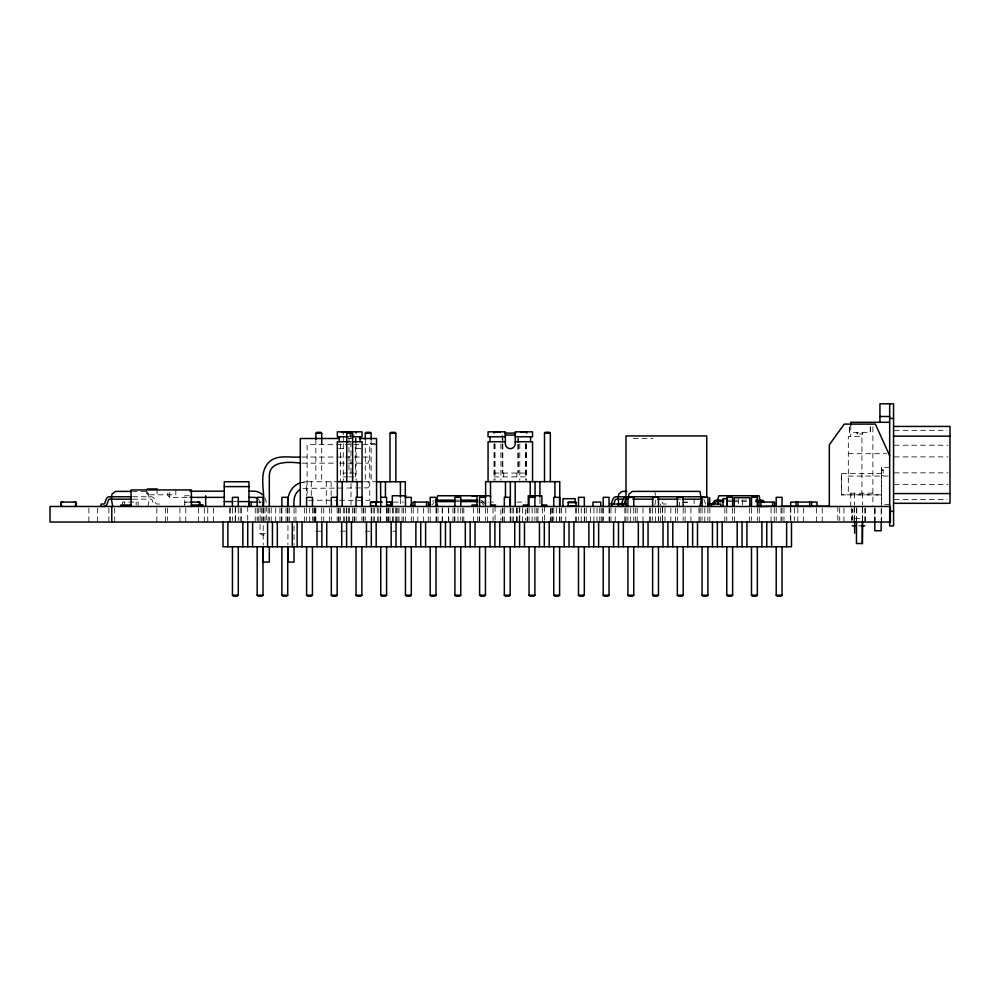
<?xml version="1.0" encoding="UTF-8"?>
<svg xmlns="http://www.w3.org/2000/svg" width="1000" height="1000" viewBox="0 0 1000 1000"><rect width="100%" height="100%" fill="white"/><g stroke="black" fill="none" stroke-linecap="round" stroke-linejoin="round"><path stroke-width="0.75" stroke-dasharray="5 3.75" d="M147.912 506.475L149.3 499.175L147.988 491.388L132.513 491.388M654.875 505.012L655.987 499.175M432.438 504.637L433.925 502.413M432.725 501.587L432.863 501.388A3.275 3.275 0 0 1 433.663 500.675M299.375 483.162L306.475 481.75L336.012 481.75M301.675 482.388L306.475 481.75L306.425 495.662M303.062 488.363L368.263 487.863L368.263 481.75M894.312 430.325L946.9 430.325M354.225 435.087L348.963 435.087L348.963 473.062L354.225 473.062M348.2 436.788L351.438 436.788M633.275 438.35L652.738 438.35M348.537 438.5L351.65 438.5M348.15 441.725L351.238 441.725M375.188 443.45L369.738 443.45L369.738 500.288L339.188 500.288M376.55 444.675L307.1 444.675L307.1 495.662M894.275 445.213L948.05 445.213M338.812 448.65L343.263 448.65M356.112 448.65L362.05 448.65M848.312 453.688L886.6 453.688M894.275 456.887L948.05 456.887M301.837 457.038L368.263 457.038L368.263 463.15L335.975 463.15M302.137 463.15L334.438 463.15M889.6 467.35L881.562 467.35L881.562 506.463M881.562 469.988L883.225 469.9L883.162 475.625M881.562 470.175L883.162 470.175M894.275 472.85L948.05 472.875M343.263 473.062L347.238 473.062M493.988 473.062L526.613 473.062M881.612 473.5L841.375 473.587L841.375 494.888L881.562 494.888L841.438 494.775L841.438 473.5M881.562 475.562L883.225 475.538M848.312 476.062L888.138 476.062M343.263 476.875L347.875 476.875M348.975 476.875L356.112 476.875M493.988 476.875L526.613 476.875M363.625 481.75L375.712 481.75M894.275 484.525L948.05 484.525M872.887 493.188L848.312 493.188L848.312 436.55L861.938 436.55L861.938 493.188M189.237 495.763L184.75 495.763L184.75 504.938M132.513 496.737L151.325 496.763A3.725 3.725 0 0 1 154.312 498.875L155.887 503.3A1.275 1.275 0 0 0 156.912 504.025L159.525 504.038M169.75 497.375L169.75 491.188L167.825 493.05L167.825 495.513L169.75 497.375L188.438 497.375M132.55 499.175L150.938 499.175A1.288 1.288 0 0 1 152.162 500.037L153.55 504A3.713 3.713 0 0 0 154.088 505M678.012 499.175L681.125 499.175M894.312 499.412L946.9 499.412M456.287 500.15L459.462 500.15M728.263 500.15L731.388 500.15M732.85 500.15L748.138 500.15M308.625 500.288L337.663 500.288M233.525 501.6L236.612 501.6M456.287 501.6L459.462 501.6M728.263 501.6L731.388 501.6M732.85 501.6L748.138 501.6M190.662 502.088L184.338 502.088L184.338 505.012M258.463 502.088L261.388 502.088M393.288 502.088L403.5 502.088M479.787 502.088L488.55 502.088M491.463 502.088L493.413 502.088M516.862 502.088L525.625 502.088M682.575 502.088L687.25 502.088L687.25 506.475M184.825 502.575L186.275 502.088M682.575 502.575L687.25 502.575M666.2 504.038L663.6 504.025A1.275 1.275 0 0 1 662.575 503.3L661.112 499.175M889.65 504.312L881.562 504.412L881.612 467.262M854.638 518.587L862.425 518.587M858.525 525.887L860.163 525.887M315.863 531.188L321.7 531.188M340.575 531.188L346.425 531.188M365.3 531.188L369.675 531.188M392.938 531.188L395.85 531.188M260.087 533.575L266.275 533.575L264.413 534.975L261.95 534.975L260.087 533.575L260.087 503.55A6.175 6.175 0 0 0 258.288 499.175M484.4 503.812L482.762 501.388A3.275 3.275 0 0 0 481.25 500.325M654.675 491.388L655.662 495.4M881.4 508.025L881.4 522.038M881.15 509.462L881.15 520.1M875.075 508.025L875.075 522.038M874.825 509.462L874.825 520.1M874.587 508.025L874.587 522.038M872.887 426.925L872.887 506.425M870.425 426.838L870.425 432.325L849.35 432.35L849.35 426.863M870.25 426.863L870.238 432.35M865.337 508.025L865.337 522.038M864.812 508.025L864.812 522.038M862.675 432.325L862.775 434L856.812 434L856.812 432.35M862.5 432.35L862.5 434M862.475 507.987L862.438 520.363M862.225 432.35L862.225 434M862.425 493.188L862.425 504.95M862.425 506.425L862.425 522.238M857.262 432.325L857.375 434M857.087 432.35L857.087 434M856.787 507.987L856.612 520.363M856.475 508.013L856.475 520.363M854.638 493.188L854.638 504.95M854.638 506.425L854.638 522.238M854.1 508.025L854.1 522.038M851.725 508.025L851.725 522.038M850.75 425.15L850.75 436.55M850.75 493.188L850.75 506.425M849.525 426.838L849.525 432.325M843.938 508.025L843.938 522.038M839.688 508.025L839.688 520.487M837.825 506.475L837.825 520.487M822.212 508.025L822.212 522.038M816.375 508.025L816.375 522.038M803.675 508.025L803.675 522.038M797.837 508.025L797.837 522.038M794.575 508.025L794.575 520.487M790.8 508.025L790.8 520.487M790.625 506.475L790.625 520.487M783.988 508.025L783.988 522.038M782.05 508.137L782.05 520.5M780.975 508.025L780.975 522.038M776.213 508.137L776.213 520.5M774.262 508.025L774.262 522.038M771.087 508.025L771.087 522.038M759.275 508.025L759.275 522.038M757.325 508.137L757.325 520.5M751.488 508.137L751.488 520.5M749.55 508.025L749.55 522.038M742.525 500.238L742.525 504.913M738.625 498.688L738.625 505.5M734.562 508.025L734.562 522.038M732.613 508.137L732.613 520.5M726.775 508.137L726.775 520.5M724.825 508.025L724.825 522.038M709.85 508.025L709.85 522.038M707.9 508.137L707.9 520.5M704.812 508.025L704.812 522.038M702.062 508.137L702.062 520.5M700.113 508.025L700.113 522.038M698.975 508.025L698.975 522.038M694.112 498.688L694.112 505.5M690.913 508.025L690.913 522.038M685.125 508.025L685.125 522.038M683.188 508.137L683.188 520.5M679.463 502.088L679.463 506.475M677.337 508.137L677.337 520.5M675.4 508.025L675.4 522.038M670.825 508.025L670.825 522.038M664.987 508.025L664.987 522.038M662.588 506.475L662.588 520.487M662.4 508.025L662.4 520.487M660.413 508.025L660.413 522.038M658.637 508.025L658.637 520.487M658.462 508.137L658.462 520.5M655.375 508.025L655.375 522.038M652.625 508.137L652.625 520.5M650.675 508.025L650.675 522.038M649.538 508.025L649.538 522.038M643.025 508.025L643.025 522.038M637.188 508.025L637.188 522.038M635.7 508.025L635.7 522.038M633.75 508.137L633.75 520.5M630.662 508.025L630.662 522.038M627.913 508.137L627.913 520.5M625.962 508.025L625.962 522.038M624.825 508.025L624.825 522.038M615.212 508.025L615.212 522.038M610.975 508.025L610.975 522.038M609.375 508.025L609.375 522.038M609.038 508.137L609.038 520.5M603.2 508.137L603.2 520.5M602.85 508.025L602.85 522.038M601.25 508.025L601.25 522.038M599.775 508.025L599.775 522.038M597.013 508.025L597.013 522.038M593.925 508.025L593.925 522.038M590.5 508.025L590.5 522.038M586.263 508.025L586.263 522.038M584.663 508.025L584.663 522.038M584.312 508.137L584.312 520.5M581.237 508.025L581.237 522.038M578.475 508.137L578.475 520.5M576.538 508.025L576.538 522.038M575.4 508.025L575.4 522.038M565.775 508.025L565.775 522.038M561.55 508.025L561.55 522.038M559.938 508.025L559.938 522.038M559.6 508.137L559.6 520.5M556.512 508.025L556.512 522.038M553.763 508.137L553.763 520.5M552.35 508.025L552.35 522.038M551.812 508.025L551.812 522.038M550.675 508.025L550.675 522.038M550.337 509.475L550.337 520.288M544.5 506.388L544.5 520.288M542.463 508.025L542.463 522.038M539.925 498.663L539.925 504.837M537.975 508.025L537.975 522.038M536.825 508.025L536.825 522.038M534.888 508.137L534.888 520.5M532.137 508.025L532.137 522.038M529.05 508.137L529.05 520.5M527.65 508.025L527.65 522.038M527.1 508.025L527.1 522.038M526.613 443.862L526.613 480.462M526.05 443.862L526.05 476.875M525.625 443.812L525.625 480.15M525.625 509.475L525.625 520.288M522.525 508.025L522.525 522.038M519.788 443.812L519.788 480.15M519.788 506.388L519.788 520.288M519.438 508.025L519.438 522.038M518.362 438.125L518.362 442.675M518.362 444.2L518.362 473.062M517.788 438.125L517.788 442.675M517.788 444.2L517.788 473.062M517.762 508.025L517.762 522.038M516.875 473.062L516.875 476.875M516.688 508.025L516.688 522.038M516.35 508.025L516.35 522.038M513.6 508.025L513.6 522.038M512.112 508.025L512.112 522.038M510.513 508.025L510.513 522.038M510.163 508.025L510.163 522.038M504.325 508.025L504.325 522.038M503.738 473.062L503.738 476.875M502.925 508.025L502.925 522.038M502.825 438.125L502.825 442.675M502.825 444.2L502.825 473.062M502.25 435.087L502.25 473.062M502.388 508.025L502.388 522.038M500.9 443.812L500.9 480.15M500.9 509.475L500.9 520.288M495.062 443.812L495.062 480.15M495.062 506.388L495.062 520.288M494.562 443.862L494.562 476.875M493.988 443.862L493.988 480.462M493.038 508.025L493.038 522.038M487.4 508.025L487.4 522.038M485.45 508.137L485.45 520.5M479.613 508.137L479.613 520.5M479.275 508.025L479.275 522.038M477.663 508.025L477.663 522.038M473.438 508.025L473.438 522.038M463.825 508.025L463.825 522.038M462.688 508.025L462.688 522.038M460.737 508.137L460.737 520.5M457.987 508.025L457.987 522.038M454.9 508.137L454.9 520.5M454.562 508.025L454.562 522.038M452.95 508.025L452.95 522.038M448.725 508.025L448.725 522.038M448.375 508.025L448.375 522.038M442.537 508.025L442.537 522.038M442.2 508.025L442.2 522.038M437.962 508.025L437.962 522.038M436.362 508.025L436.362 522.038M436.025 508.025L436.025 522.038M430.188 508.025L430.188 522.038M428.237 508.025L428.237 522.038M423.663 508.025L423.663 522.038M417.825 508.025L417.825 522.038M413.25 508.025L413.25 522.038M411.3 508.025L411.3 522.038M405.462 508.025L405.462 522.038M403.525 508.025L403.525 522.038M402.038 508.025L402.038 522.038M400.425 498.75L400.425 504.925M399 508.025L399 522.038M397.875 508.025L397.875 522.038M396.2 508.025L396.2 522.038M395.85 508.013L395.85 522.038M393.162 508.025L393.162 522.038M392.762 508.025L392.762 522.038M390.012 508.013L390.012 522.038M388.537 508.025L388.537 522.038M387.987 508.025L387.987 522.038M386.925 508.025L386.925 522.038M386.587 508.137L386.587 520.5M380.75 508.137L380.75 520.5M380.412 508.025L380.412 522.038M378.8 508.025L378.8 522.038M377.312 508.025L377.312 522.038M374.575 508.025L374.575 522.038M373.175 508.025L373.175 522.038M371.475 508.025L371.475 522.038M371.138 439.35L371.138 481.75M371.138 508.013L371.138 520.375M365.3 439.35L365.3 481.75M365.3 508.013L365.3 520.375M363.812 508.025L363.812 522.038M363.288 508.025L363.288 522.038M361.875 508.137L361.875 520.5M356.112 438.125L356.112 442.675M356.112 443.7L356.112 480.462M356.037 508.137L356.037 520.5M355.55 438.125L355.55 476.875M354.637 508.025L354.637 522.038M354.087 508.025L354.087 522.038M352.612 508.025L352.612 522.038M350.988 483.3L350.988 504.925M350.95 433.1L350.95 473.062M349.513 508.025L349.513 522.038M348.45 508.025L348.45 522.038M346.775 508.025L346.775 522.038M346.425 508.013L346.425 520.375M344.75 508.025L344.75 522.038M343.675 508.025L343.675 522.038M343.263 431.838L343.263 434.8M343.263 436.287L343.263 440.737M343.263 443.7L343.263 480.462M340.575 443.9L340.575 481.75M340.575 508.013L340.575 520.375M339.1 508.025L339.1 522.038M338.562 508.025L338.562 522.038M337.15 508.137L337.15 520.5M331.312 508.137L331.312 520.5M331.138 481.75L331.138 495.662M329.375 508.025L329.375 522.038M326.275 481.75L326.275 504.925M323.738 508.025L323.738 522.038M322.075 440.05L322.075 444.675M321.7 439.35L321.7 481.75M321.7 508.013L321.7 520.375M315.863 439.35L315.863 481.75M315.863 508.013L315.863 520.375M315.538 508.025L315.538 522.038M314.387 508.025L314.387 522.038M313.85 508.025L313.85 522.038M312.438 508.137L312.438 520.5M311.288 481.75L311.288 495.662M309.7 508.025L309.7 522.038M306.6 508.137L306.6 520.5M304.65 508.025L304.65 522.038M295.925 508.025L295.925 522.038M294.037 508.363L294.037 545.2M289.675 508.025L289.675 522.038M287.938 508.013L287.938 545.087M287.725 508.137L287.725 520.5M286.038 508.025L286.038 522.038M281.887 508.137L281.887 520.5M281.55 508.025L281.55 522.038M279.938 508.025L279.938 522.038M275.7 508.025L275.7 522.038M271.212 508.025L271.212 522.038M269.325 508.263L269.325 520.562M268.125 508.025L268.125 522.038M266.275 520.062L266.275 503.55A12.363 12.363 0 0 0 264.613 497.375M264.95 508.025L264.95 522.038M263.212 508.013L263.212 545.087M263.012 508.137L263.012 520.5M261.325 508.025L261.325 522.038M258.238 508.025L258.238 522.038M257.162 508.137L257.162 520.5M255.225 508.025L255.225 522.038M247.725 506.475L247.725 520.487M241.375 508.025L241.375 522.038M240.238 508.025L240.238 522.038M238.287 508.137L238.287 520.5M235.375 506.475L235.538 522.038M235.2 508.025L235.2 522.038M232.45 508.137L232.45 520.5M230.5 508.025L230.5 522.038M229.363 508.025L229.363 522.038M213.575 508.025L213.575 522.038M207.738 508.025L207.738 522.038M204.312 508.025L204.312 522.038M198.475 508.025L198.475 522.038M185.763 508.025L185.763 522.038M179.925 508.025L179.925 522.038M175.825 489.925L175.825 494.8L146.625 494.8L146.625 489.925M167.4 508.025L167.4 520.487M165.6 508.025L165.6 522.038M157.088 488.95L157.088 494.8M156.85 508.025L156.85 522.038M147.363 491.875L147.363 494.8M138.112 506.475L138.112 502.088L122.537 502.088L122.537 506.475M136.163 502.088L136.163 504.85M124.488 502.088L124.488 505.988M114.712 508.025L114.712 522.038M108.875 508.025L108.875 522.038M97.638 508.025L97.638 522.038M88.875 508.025L88.875 522.038M703.8 499.487A1.288 1.288 0 0 1 704.163 500.037L705.55 504A3.713 3.713 0 0 0 706.087 505M660.775 505A3.713 3.713 0 0 1 660.225 504M483.55 505.1A4.213 4.213 0 0 1 483.188 504.637L481.712 502.413A1.812 1.812 0 0 0 481.3 501.987M852.25 519.9L852.25 509.412L852.2 519.9"/><path stroke-width="1.5" d="M699.925 506.475L701.3 499.175L699.987 491.388L632.475 491.388L628.987 494.062L628.325 499.175L626.688 499.175A1.288 1.288 0 0 0 625.475 500.037L624.087 504A3.713 3.713 0 0 1 620.588 506.475M713.587 504.637L715.075 502.413A1.812 1.812 0 0 1 716.587 501.6L723.675 501.6M315.863 439.35L315.863 433.3L316.837 432.325L320.725 432.325L321.7 433.3L321.7 439.35M346.775 481.662L346.775 433.212L347.738 432.238L351.637 432.238L352.612 433.212L352.612 481.662M365.3 439.35L365.3 433.3L366.275 432.325L370.163 432.325L371.138 433.3L371.138 439.35M390.012 481.75L390.012 433.3L390.988 432.325L394.875 432.325L395.85 433.3L395.85 481.75M238.287 546.763L238.287 595.212L237.312 596.188L233.425 596.188L232.45 595.212L232.45 546.763M263.012 546.763L263.012 595.212L262.038 596.188L258.137 596.188L257.162 595.212L257.162 546.763M287.725 546.763L287.725 595.212L286.75 596.188L282.863 596.188L281.887 595.212L281.887 546.763M312.438 546.763L312.438 595.212L311.462 596.188L307.575 596.188L306.6 595.212L306.6 546.763M337.15 546.763L337.15 595.212L336.188 596.188L332.287 596.188L331.312 595.212L331.312 546.763M361.875 546.763L361.875 595.212L360.9 596.188L357 596.188L356.037 595.212L356.037 546.763M544.5 481.662L544.5 433.212L545.475 432.238L549.362 432.238L550.337 433.212L550.337 481.662M386.587 546.763L386.587 595.212L385.613 596.188L381.725 596.188L380.75 595.212L380.75 546.763M411.3 546.763L411.3 595.212L410.325 596.188L406.438 596.188L405.462 595.212L405.462 546.763M436.025 546.763L436.025 595.212L435.05 596.188L431.15 596.188L430.188 595.212L430.188 546.763M460.737 546.763L460.737 595.212L459.762 596.188L455.875 596.188L454.9 595.212L454.9 546.763M485.45 546.763L485.45 595.212L484.475 596.188L480.588 596.188L479.613 595.212L479.613 546.763M510.163 546.763L510.163 595.212L509.2 596.188L505.3 596.188L504.325 595.212L504.325 546.763M534.888 546.763L534.888 595.212L533.913 596.188L530.025 596.188L529.05 595.212L529.05 546.763M559.6 546.763L559.6 595.212L558.625 596.188L554.738 596.188L553.763 595.212L553.763 546.763M584.312 546.763L584.312 595.212L583.35 596.188L579.45 596.188L578.475 595.212L578.475 546.763M609.038 546.763L609.038 595.212L608.062 596.188L604.163 596.188L603.2 595.212L603.2 546.763M633.75 546.763L633.75 595.212L632.775 596.188L628.888 596.188L627.913 595.212L627.913 546.763M658.462 546.763L658.462 595.212L657.487 596.188L653.6 596.188L652.625 595.212L652.625 546.763M683.188 546.763L683.188 595.212L682.212 596.188L678.312 596.188L677.337 595.212L677.337 546.763M707.9 546.763L707.9 595.212L706.925 596.188L703.037 596.188L702.062 595.212L702.062 546.763M732.613 546.763L732.613 595.212L731.637 596.188L727.75 596.188L726.775 595.212L726.775 546.763M757.325 546.763L757.325 595.212L756.363 596.188L752.463 596.188L751.488 595.212L751.488 546.763M782.05 546.763L782.05 595.212L781.075 596.188L777.188 596.188L776.213 595.212L776.213 546.763M300.262 489.538C294.037 492.825 293.463 500.613 294.037 506.825M299.375 483.162C290.25 486.85 286.55 497.262 287.938 506.475M429.45 505.012L429.55 504.988A2.763 2.763 0 0 0 430.575 504.513M626.625 496.737L626.312 496.763A3.725 3.725 0 0 0 623.312 498.875L621.737 503.3A1.275 1.275 0 0 1 620.712 504.025L620.525 504.038M610.225 504.038L610.425 504.025A1.275 1.275 0 0 0 611.45 503.3L613.025 498.875A3.725 3.725 0 0 1 616.013 496.763L703.325 496.763A3.725 3.725 0 0 1 705.1 497.425M879.938 416.5L889.675 416.5M889.675 418.413L893.562 418.413M889.675 422.3L850.75 422.3L850.75 425.15M893.562 426.438L950 426.438L950 503.312L893.562 503.312M341.55 432.325L345.45 432.325M496.037 432.238L499.938 432.238M520.75 432.238L524.65 432.238M504.862 433.1L515.737 433.1M315.863 433.3L321.7 433.3M346.775 433.212L352.612 433.212M365.3 433.3L371.138 433.3M390.012 433.3L395.85 433.3M544.5 433.212L550.337 433.212M505.2 435.087L515.413 435.087M893.562 436.163L950 436.163M348.2 436.788L337.325 436.788L337.325 431.838L362.05 431.838L362.05 436.788L352.65 436.788M505.363 436.788L488.062 436.788L488.062 431.838L505.363 431.838L505.363 443.7A4.938 4.938 0 0 0 510.3 448.65A4.938 4.938 0 0 0 515.25 443.7L515.25 431.838L532.55 431.838L532.55 436.788L515.25 436.788M339.2 438.5L300.287 438.5L300.287 506.475M359.425 438.5L376.55 438.5L376.55 501.838M348.2 441.725L337.325 441.725L337.325 506.388M352.65 441.725L362.05 441.725L362.05 506.388M505.363 441.725L488.062 441.725L488.062 481.662M515.25 441.725L532.55 441.725L532.55 481.662M300.287 457.038C289.962 457.887 276.85 454.025 268.65 462.463C257.712 474.175 265.75 492.475 263.212 506.475M300.6 463.15C290.3 461.85 269.262 460.163 269.325 475.975L269.325 506.725M337.325 481.662L362.05 481.662M376.925 481.75L405.288 481.75L405.288 497.2M224.262 486.613L248.975 486.613M147.363 488.95L157.088 488.95M189.988 491.188L224.262 491.188M248.975 491.188L253.912 491.188A12.363 12.363 0 0 1 262.65 494.812M130.975 491.388L115.5 491.388L112.013 494.062L111.35 499.175L112.737 506.475M626.825 491.388L622.175 491.388L618.688 494.062L618.038 499.175L619.15 505.012M893.562 493.575L950 493.575M405.938 495.763L392.312 495.763L392.312 506.475M472.275 496.287L475.35 496.287M753.425 496.287L756.5 496.287M130.988 496.737L109.338 496.763A3.725 3.725 0 0 0 106.337 498.875L104.763 503.3A1.275 1.275 0 0 1 103.737 504.025L101.137 504.038L101.137 506.475M380.75 497.325L386.587 497.325L386.587 506.587M189.988 497.375L224.262 497.375M248.975 497.375L253.912 497.375A6.175 6.175 0 0 1 257 498.2M131.025 499.175L109.712 499.175A1.288 1.288 0 0 0 108.5 500.037L107.112 504A3.713 3.713 0 0 1 103.612 506.475M623.987 499.175L616.4 499.175A1.288 1.288 0 0 0 615.175 500.037L613.787 504A3.713 3.713 0 0 1 613.65 504.35M632.825 499.175L653.062 499.175M657.725 499.175L677.962 499.175M682.625 499.175L701.3 499.175M435.412 500.15L454.762 500.15M460.875 500.15L477.7 500.15M723.675 500.15L716.325 500.15A3.275 3.275 0 0 0 714.013 501.388L712.262 503.988A2.763 2.763 0 0 1 711.725 504.513M755.788 500.15L761.612 500.15A3.275 3.275 0 0 1 763.925 501.388L764.062 501.587M224.262 501.6L231.988 501.6M238.162 501.6L248.975 501.6M435.438 501.6L454.762 501.6M460.875 501.6L477.7 501.6M755.788 501.6L761.35 501.6A1.812 1.812 0 0 1 762.862 502.413M190.662 502.088L199.9 502.088L199.9 505.012M257 502.088L249.213 502.088L249.213 506.475M382.212 502.088L370.5 502.088L370.5 506.475M386.587 502.088L391.45 502.088L391.45 505.012L391.337 502.088M370.5 502.575L377.825 502.088M568.237 502.575L576.025 502.575M625.975 504.038L611.862 504.038L611.862 506.475M708.15 504.038L720.85 504.038L720.85 506.475M131.062 505.012L120.838 505.012L120.838 506.475M191.388 505.012L203 505.012L203 506.475M392.312 505.012L387.45 505.012L387.45 506.475M476.938 505.012L472.075 505.012L472.075 506.475M490.562 505.012L495.425 505.012L495.425 506.475M528.25 505.012L523.387 505.012L523.387 506.475M541.875 505.012L546.737 505.012L546.737 506.475M370.5 505.988L377.825 506.475M568.237 505.988L576.025 505.988M776.338 506.225L757.638 506.463M781.012 506.225L829.325 506.225M889.675 511.337L893.562 511.337M852.2 525.887L856.162 525.887M860.9 525.887L864.85 525.887M232.45 595.212L238.287 595.212M257.162 595.212L263.012 595.212M281.887 595.212L287.725 595.212M306.6 595.212L312.438 595.212M331.312 595.212L337.15 595.212M356.037 595.212L361.875 595.212M380.75 595.212L386.587 595.212M405.462 595.212L411.3 595.212M430.188 595.212L436.025 595.212M454.9 595.212L460.737 595.212M479.613 595.212L485.45 595.212M504.325 595.212L510.163 595.212M529.05 595.212L534.888 595.212M553.763 595.212L559.6 595.212M578.475 595.212L584.312 595.212M603.2 595.212L609.038 595.212M627.913 595.212L633.75 595.212M652.625 595.212L658.462 595.212M677.337 595.212L683.188 595.212M702.062 595.212L707.9 595.212M726.775 595.212L732.613 595.212M751.488 595.212L757.325 595.212M776.213 595.212L782.05 595.212M709.112 504.038L708.925 504.025A1.275 1.275 0 0 1 707.9 503.3L707.825 503.125M889.6 455.525L875.375 424.113L844.212 424.113L829.325 444.8L829.325 506.463M718.225 504.038L717.562 500.15L718.875 495.763L759.062 495.763L760.375 501.6M437.725 506.475L436.413 501.6L437.725 495.763L490.562 495.763L490.562 506.475M889.675 403.812L889.675 525.938L893.562 525.938L893.562 403.812L879.938 403.812L879.938 422.3M881.15 521.625L881.15 530.75L874.825 530.75L874.825 521.625M862.475 521.875L862.438 543.525L856.475 543.525L856.475 521.912M862.425 521.013L862.3 543.525M854.638 521.013L854.638 533.188M817 506.475L817 502.088L790.675 502.088L790.675 506.475M811.625 502.088L811.625 506.475M809.688 502.088L809.688 506.475M798 502.088L798 506.475M796.062 502.088L796.062 506.475M791.488 522.038L791.488 546.763L223.012 546.763L223.012 522.038M786.625 522.038L786.625 546.763M782.05 506.587L782.05 497.325L776.213 497.325L776.213 506.587M774.55 506.475L774.55 502.088L758.988 502.088L758.988 506.475M772.613 502.088L772.613 506.475M771.637 522.038L771.637 546.763M766.775 522.038L766.775 546.763M761.9 522.038L761.9 546.763M760.925 502.088L760.925 506.475M757.325 506.587L757.325 497.325L751.488 497.325L751.488 506.587M749.837 506.475L749.837 497.713L734.262 497.713L734.262 506.475M746.912 522.038L746.912 546.763M742.05 522.038L742.05 546.763M737.188 522.038L737.188 546.763M732.613 506.587L732.613 497.325L726.775 497.325L726.775 506.587M726.95 506.475L726.95 498.688L723.062 498.688L723.062 506.475M722.2 522.038L722.2 546.763M717.337 522.038L717.337 546.763M712.475 522.038L712.475 546.763M711.525 504.038L711.525 506.475M709.675 497.713L709.675 505.012M707.9 506.587L707.9 497.325L702.062 497.325L702.062 506.587M706.737 497.275L706.737 435.925L625.975 435.925L625.975 506.475M697.487 522.038L697.487 546.763M692.625 522.038L692.625 546.763M687.75 522.038L687.75 546.763M683.188 506.587L683.188 497.325L677.337 497.325L677.337 506.587M672.775 522.038L672.775 546.763M667.9 522.038L667.9 546.763M663.037 522.038L663.037 546.763M658.462 506.587L658.462 497.325L652.625 497.325L652.625 506.587M648.05 522.038L648.05 546.763M643.188 522.038L643.188 546.763M638.325 522.038L638.325 546.763M633.75 506.587L633.75 497.325L627.913 497.325L627.913 506.587M623.337 522.038L623.337 546.763M618.475 522.038L618.475 546.763M618.112 504.038L618.112 506.475M613.612 522.038L613.612 546.763M609.038 506.587L609.038 497.325L603.2 497.325L603.2 506.587M600.737 506.475L600.737 502.088L592.962 502.088L592.962 506.475M598.625 522.038L598.625 546.763M593.75 522.038L593.75 546.763M588.888 522.038L588.888 546.763M584.312 506.587L584.312 497.325L578.475 497.325L578.475 506.587M576.025 506.475L576.025 502.088L568.237 502.088L568.237 506.475M575.125 502.775L575.125 498.688L562.962 498.688L562.962 506.475M573.9 522.038L573.9 546.763M569.038 522.038L569.038 546.763M564.175 522.038L564.175 546.763M559.775 506.388L559.775 481.662L485.625 481.662L485.625 497.113M559.6 506.587L559.6 497.325L553.763 497.325L553.763 506.587M554.913 481.662L554.913 497.113M549.188 522.038L549.188 546.763M544.325 522.038L544.325 546.763M541.875 506.475L541.875 495.763L528.25 495.763L528.25 506.475M539.925 481.662L539.925 497.113M539.462 522.038L539.462 546.763M535.062 481.662L535.062 497.113M534.888 506.587L534.888 497.325L529.05 497.325L529.05 506.587M530.575 436.788L530.575 441.725M530.2 481.662L530.2 497.113M526.613 431.838L526.613 433.1M524.475 522.038L524.475 546.763M519.612 522.038L519.612 546.763M515.212 481.662L515.212 506.388M514.738 522.038L514.738 546.763M510.35 481.662L510.35 506.388M510.163 506.587L510.163 497.325L504.325 497.325L504.325 506.587M505.475 481.662L505.475 497.113M499.762 522.038L499.762 546.763M494.888 522.038L494.888 546.763M493.988 431.838L493.988 433.1M490.487 481.662L490.487 497.113M490.037 436.788L490.037 441.725M490.025 522.038L490.025 546.763M485.45 506.587L485.45 497.325L479.613 497.325L479.613 506.587M476.938 495.763L476.938 506.475M475.037 522.038L475.037 546.763M470.175 522.038L470.175 546.763M465.312 522.038L465.312 546.763M460.737 506.587L460.737 497.325L454.9 497.325L454.9 506.587M450.325 522.038L450.325 546.763M445.462 522.038L445.462 546.763M440.588 522.038L440.588 546.763M436.025 506.587L436.025 497.325L430.188 497.325L430.188 506.587M428.525 506.475L428.525 502.088L412.962 502.088L412.962 506.475M426.587 502.088L426.587 506.475M425.613 522.038L425.613 546.763M420.737 522.038L420.737 546.763M415.875 522.038L415.875 546.763M414.9 502.088L414.9 506.475M411.3 506.587L411.3 497.325L405.462 497.325L405.462 506.587M410.8 505.012L410.8 506.475M400.887 522.038L400.887 546.763M400.425 481.75L400.425 497.2M396.025 522.038L396.025 546.763M390.962 505.988L390.962 502.575L389.513 502.088M391.163 522.038L391.163 546.763M385.438 481.75L385.438 497.2M380.575 481.75L380.75 506.587M376.375 502.575L376.375 505.988M376.175 522.038L376.175 546.763M375.887 502.088L375.887 506.475M371.312 522.038L371.312 546.763M366.45 522.038L366.45 546.763M361.875 506.587L361.875 497.325L356.037 497.325L356.037 506.587M360.075 436.788L360.075 441.725M357.188 481.662L357.188 497.113M356.112 431.838L356.112 433.1M351.463 522.038L351.463 546.763M346.6 522.038L346.6 546.763M342.2 481.662L342.2 506.388M341.725 522.038L341.725 546.763M339.312 436.788L339.312 441.725M337.15 506.587L337.15 497.325L331.312 497.325L331.312 506.587M326.737 522.038L326.737 546.763M321.875 522.038L321.875 546.763M317.013 522.038L317.013 546.763M312.438 506.587L312.438 497.325L306.6 497.325L306.6 506.587M302.025 522.038L302.025 546.763M297.162 522.038L297.162 546.763M294.037 546.737L294.037 562.087L287.938 562.087L287.938 546.638M292.3 522.038L292.3 546.763M287.725 506.587L287.725 497.325L281.887 497.325L281.887 506.587M277.312 522.038L277.312 546.763M272.45 522.038L272.45 546.763M269.325 546.7L269.325 562.087L263.212 562.087L263.212 546.638M267.575 522.038L267.575 546.763M263.012 506.587L263.012 497.325L257.162 497.325L257.162 506.587M252.6 522.038L252.6 546.763M251.163 502.088L251.163 506.475M248.975 506.463L248.975 481.75L224.262 481.75L224.262 506.463M247.725 522.038L247.725 546.763M242.862 522.038L242.862 546.763M238.287 506.587L238.287 497.325L232.45 497.325L232.45 506.587M227.875 522.038L227.875 546.763M205.675 495.763L205.675 506.475M201.6 505.012L201.6 506.475M199.412 505.988L199.412 502.575L197.963 502.088M191.388 506.475L191.388 489.925L131.062 489.925L131.062 506.475M111.788 506.475L111.788 522.038M76.325 506.475L76.325 502.088L60.75 502.088L60.75 506.475M74.375 502.088L75.838 502.575L75.838 505.988L74.375 506.475M62.7 502.088L61.238 502.575L61.238 505.988L62.7 506.475M709.05 506.475A3.713 3.713 0 0 1 707.575 506.163M612.438 505.788A3.713 3.713 0 0 1 610.288 506.475M430.438 506.25A4.213 4.213 0 0 1 429.6 506.475M890.35 506.475L50 506.475L50 522.038L890.35 522.038L890.35 506.475"/></g></svg>
